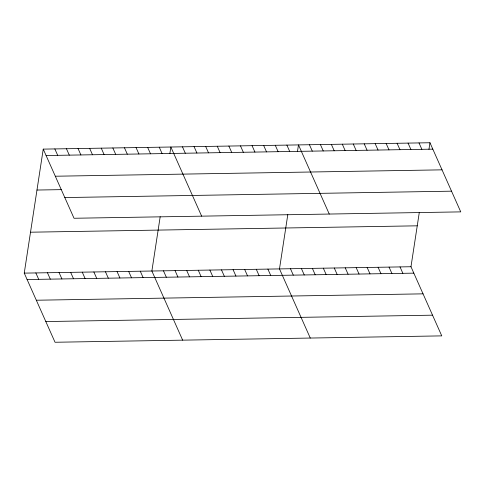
<?xml version="1.0" encoding="UTF-8"?>
<svg xmlns="http://www.w3.org/2000/svg" width="485" height="485" viewBox="0 0 485 485"><rect width="100%" height="100%" fill="white"/><g stroke="black" fill="none" stroke-linecap="round" stroke-linejoin="round"><path stroke-width="0.73" d="M419.289 212.472L410.977 266.738L441.762 335.881L55.035 342.258L24.25 273.122L43.238 149.119L429.965 142.742L460.75 211.878L74.023 218.262L43.238 149.119M160.183 216.746L151.872 271.012L182.651 340.155M169.853 153.587L170.859 147.016L201.645 216.152M287.799 214.637L279.487 268.908L310.273 338.051M297.475 151.484L298.481 144.906L329.26 214.049M428.958 149.319L429.965 142.742M46.093 155.521L432.82 149.144M55.308 176.225L442.035 169.847M36.975 190.041L61.625 189.635M64.808 197.559L451.535 191.175M30.519 232.2L417.245 225.822M24.25 273.122L410.977 266.738M27.099 279.524L413.826 273.146M36.32 300.227L423.047 293.849M45.814 321.555L432.541 315.177M419.01 142.923L421.859 149.325M408.055 143.099L410.904 149.507M397.094 143.281L399.949 149.689M386.139 143.463L388.988 149.865M375.178 143.645L378.033 150.047M364.223 143.827L367.072 150.229M353.268 144.003L356.117 150.411M400.022 266.92L402.871 273.328M342.307 144.184L345.162 150.593M389.061 267.102L391.916 273.51M331.352 144.366L334.201 150.774M378.106 267.284L380.955 273.685M320.391 144.548L323.246 150.95M367.145 267.465L370 273.867M309.436 144.73L312.285 151.132M356.19 267.647L359.039 274.049M345.235 267.823L348.084 274.231M286.877 145.1L289.727 151.508M334.274 268.005L337.13 274.413M275.274 145.294L278.129 151.696M323.319 268.187L326.169 274.589M263.676 145.482L266.526 151.89M312.364 268.369L315.214 274.771M252.073 145.676L254.922 152.078M301.403 268.551L304.259 274.953M240.469 145.864L243.325 152.272M290.448 268.726L293.298 275.134M228.871 146.058L231.721 152.46M217.268 146.246L220.117 152.654M267.89 269.102L270.739 275.504M205.664 146.44L208.514 152.842M256.286 269.29L259.135 275.698M194.061 146.634L196.916 153.036M244.683 269.484L247.538 275.886M182.463 146.822L185.312 153.23M233.085 269.672L235.934 276.08M221.481 269.866L224.331 276.274M159.256 147.204L162.111 153.612M209.878 270.06L212.733 276.462M147.658 147.398L150.508 153.8M198.28 270.248L201.129 276.656M136.055 147.585L138.904 153.994M186.677 270.442L189.526 276.844M124.451 147.779L127.306 154.181M175.073 270.63L177.922 277.038M112.853 147.974L115.703 154.375M163.469 270.824L166.325 277.226M101.25 148.161L104.099 154.57M89.646 148.355L92.496 154.757M140.268 271.206L143.117 277.608M78.043 148.543L80.898 154.951M128.664 271.4L131.52 277.802M66.445 148.737L69.294 155.139M117.067 271.588L119.916 277.996M54.841 148.925L57.691 155.333M105.463 271.782L108.313 278.184M93.86 271.97L96.715 278.378M82.262 272.164L85.111 278.566M70.658 272.352L73.508 278.76M59.055 272.546L61.904 278.948M47.451 272.74L50.307 279.142M35.854 272.928L38.703 279.336"/></g></svg>
